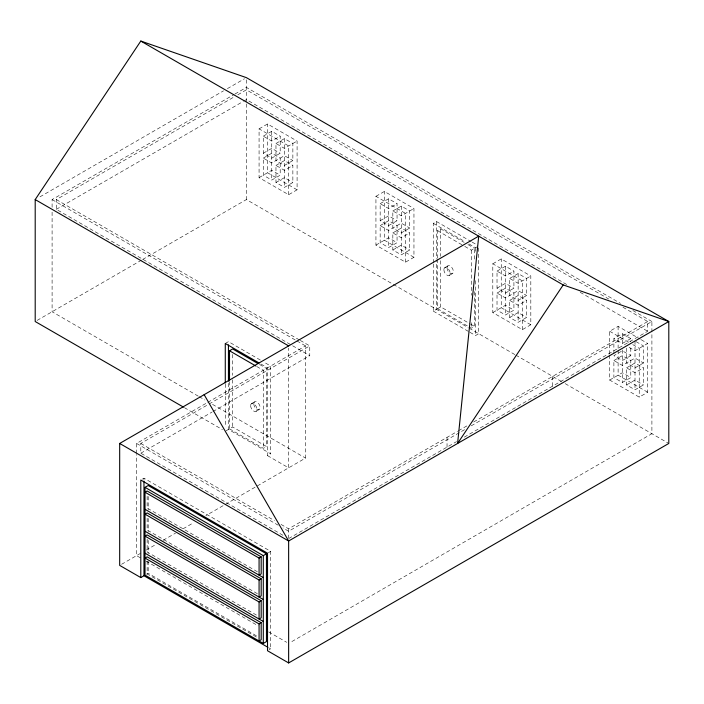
<?xml version="1.0" encoding="UTF-8"?>
<svg xmlns="http://www.w3.org/2000/svg" width="704" height="704" viewBox="0 0 704 704"><rect width="100%" height="100%" fill="white"/><g stroke="black" fill="none" stroke-linecap="round" stroke-linejoin="round"><path stroke-width="0.53" stroke-dasharray="3.52 2.64" d="M39.961 196.838L223.564 90.825M227.374 88.634L244.499 78.742M52.096 207.275L52.096 199.584L234.018 94.547M234.969 94.002L246.4 87.402L620.488 303.38M300.265 340.419L309.76 345.902L309.76 355.661L56.32 209.334L56.32 199.584L234.045 96.976M237.846 94.776L246.4 89.839L608.696 299.006M56.32 209.334L242.598 101.79M243.549 101.244L246.4 99.598L567.802 285.155M259.072 128.858L267.52 123.983L297.088 141.055L297.088 189.825L288.64 194.709L259.072 177.637L259.072 128.858L288.64 145.93L288.64 194.709M263.296 136.171L271.744 131.296L280.192 136.171L280.192 153.243L271.744 158.127L263.296 153.243L263.296 136.171L271.744 141.055L280.192 136.171M275.968 143.493L284.416 138.618L292.864 143.493L292.864 160.565L284.416 165.44L275.968 160.565L275.968 143.493L284.416 148.368L297.088 141.055M263.296 153.243L271.744 148.368L280.192 153.243M263.296 158.127L271.744 153.243L280.192 158.127L280.192 175.199L271.744 180.074L263.296 175.199L263.296 158.127L271.744 163.002L284.416 155.681L292.864 160.565M275.968 165.44L284.416 160.565L292.864 165.44L292.864 182.512L284.416 187.387L275.968 182.512L275.968 165.44L284.416 170.315L292.864 165.44M259.072 177.637L271.744 170.315L280.192 175.199M37.101 320.417L141.75 260.005M142.578 259.521L246.4 199.584L468.186 327.633M275.968 182.512L284.416 177.637L292.864 182.512M375.936 196.328L384.384 191.453L413.952 208.525L413.952 257.294L405.504 262.178L375.936 245.106L375.936 196.328L405.504 213.4L405.504 262.178M380.16 203.65L388.608 198.766L397.056 203.65L397.056 220.713L388.608 225.597L380.16 220.713L380.16 203.65L388.608 208.525L397.056 203.65M392.832 210.962L401.28 206.087L409.728 210.962L409.728 228.034L401.28 232.91L392.832 228.034L392.832 210.962L401.28 215.838L413.952 208.525M380.16 220.713L388.608 215.838L397.056 220.713M380.16 225.597L388.608 220.713L397.056 225.597L397.056 242.669L388.608 247.544L380.16 242.669L380.16 225.597L388.608 230.472L401.28 223.159L409.728 228.034M392.832 232.91L401.28 228.034L409.728 232.91L409.728 249.982L401.28 254.857L392.832 249.982L392.832 232.91L401.28 237.785L409.728 232.91M375.936 245.106L388.608 237.785L397.056 242.669M225.28 343.464L228.448 341.634L260.366 360.061M433.312 262.865L433.312 223.362L436.48 221.531L471.214 241.578M392.832 249.982L401.28 245.106L409.728 249.982M437.536 258.157L437.536 230.674L440.704 228.844L464.174 242.396M136.576 453.35L136.576 443.45L206.818 402.899M207.768 402.354L305.536 345.902L305.536 458.084L205.867 515.627M464.754 246.391L471.328 250.184L474.496 248.354L474.496 261.545M468.978 243.954L475.552 247.746L477.928 246.374M444.796 267.643L447.964 265.813M282.955 535.278L140.8 453.209L140.8 443.45L208.19 404.545M209.141 403.99L309.76 345.902M140.8 453.209L211.992 412.104M212.942 411.558L309.76 355.661M449.284 275.405L452.452 273.574M492.8 263.798L501.248 258.922L530.816 275.994L530.816 324.773L522.368 329.648L492.8 312.576L492.8 263.798L522.368 280.87L522.368 329.648M251.495 403.638L254.663 401.808M497.024 271.119L505.472 266.235L513.92 271.119L513.92 288.191L505.472 293.066L497.024 288.191L497.024 271.119L505.472 275.994L513.92 271.119M256.089 411.33L259.257 409.499M142.384 479.116L143.968 478.201L270.688 551.364L270.688 648.912L269.104 649.827M226.072 430.804L228.448 429.431L270.688 453.816L270.688 366.027L264.114 362.226M229.504 381.559L229.504 428.824L232.672 426.994L266.464 446.503L266.464 368.465L258.958 364.126M433.312 263.965L433.312 311.15L436.48 309.32L436.48 259.943M437.536 259.257L437.536 308.713L440.704 306.882L469.806 323.682M509.696 278.432L518.144 273.557L526.592 278.432L526.592 295.504L518.144 300.379L509.696 295.504L509.696 278.432L518.144 283.307L530.816 275.994M497.024 288.191L505.472 283.307L513.92 288.191M497.024 293.066L505.472 288.191L513.92 293.066L513.92 310.138L505.472 315.014L497.024 310.138L497.024 293.066L505.472 297.942L518.144 290.629L526.592 295.504M509.696 300.379L518.144 295.504L526.592 300.379L526.592 317.451L518.144 322.326L509.696 317.451L509.696 300.379L518.144 305.263L526.592 300.379M492.8 312.576L505.472 305.263L513.92 310.138M229.504 428.824L263.296 448.334L266.464 446.503M437.536 308.713L471.328 328.222L474.496 326.392L474.496 289.027M260.946 364.056L267.52 367.849L267.52 455.646L270.688 453.816M469.92 332.288L475.552 335.544L478.72 333.714L478.72 245.916M509.696 317.451L518.144 312.576L526.592 317.451M121.581 564.291L140.369 553.441M146.071 550.15L155.751 544.562M163.152 540.285L175.49 533.166M183.084 528.783L193.714 522.641M146.608 574.226L148.192 573.311L257.946 636.68M609.664 354.033L609.664 331.267L618.112 326.392L640.288 339.196M613.888 353.522L613.888 338.589L622.336 333.714L630.784 338.589L630.784 341.792M281.054 524.427L288.64 528.81L457.503 431.314M458.454 430.76L467.016 425.823M473.678 421.978L647.68 321.517L647.68 331.267L464.165 437.219M464.57 429.678L288.64 531.247L282.938 527.956M471.222 425.832L651.904 321.517L651.904 433.699L289.59 642.875M630.784 338.589L622.336 343.464L613.888 338.589M288.64 538.56L456.553 441.619M268.312 552.737L270.688 551.364M613.888 360.536L622.336 355.661L630.784 360.536L630.784 377.608L622.336 382.483L613.888 377.608L613.888 360.536L622.336 365.411L635.008 358.098L643.456 362.974L643.456 345.902L635.95 341.572M609.664 355.115L609.664 380.046L639.232 397.118L647.68 392.242L647.68 343.464L635.008 350.777L628.434 346.984M630.784 355.661L622.336 360.536L613.888 355.661L622.336 350.786L630.784 355.661L630.784 346.06M626.56 367.849L635.008 362.974L643.456 367.849L643.456 384.921L635.008 389.805L626.56 384.921L626.56 367.849L635.008 372.733L643.456 367.849M609.664 380.046L622.336 372.733L630.784 377.608M643.456 362.974L635.008 367.849L626.56 362.974L626.56 345.902M626.56 384.921L635.008 380.046L643.456 384.921M632.87 310.526L651.904 321.517M622.961 307.243L647.68 321.517M580.166 292.292L647.68 331.267M472.146 242.123L477.778 245.37M641.212 339.733L647.68 343.464M433.312 223.362L465.23 241.789M467.922 244.561L474.496 248.354M437.536 230.674L463.822 245.846M609.664 331.267L629.068 342.478M632.764 344.608L639.232 348.339L639.232 397.118M297.088 189.825L267.52 172.753L267.52 123.983M413.952 257.294L384.384 240.231L384.384 191.453M530.816 324.773L501.248 307.701L501.248 258.922M647.68 392.242L618.112 375.17L618.112 350.24M470.738 324.227L474.496 326.392M469.146 328.178L514.835 354.561M515.786 355.106L561.475 381.489M565.206 383.645L667.85 442.904M433.312 311.15L468.978 331.742M56.32 199.584L299.314 339.874M52.096 199.584L296.041 340.419M296.991 340.974L305.536 345.902M256.722 366.494L263.296 370.286L263.296 448.334M198.273 396.158L52.096 311.766L52.096 211.675M199.223 396.704L204.917 399.995M212.511 404.378L305.536 458.084M184.413 407.669L222.429 429.616M267.52 455.646L288.64 467.843L288.64 348.102M140.8 443.45L274.428 520.599M136.576 443.45L278.186 525.21M257.382 571.727L147.136 508.077L147.136 495.273M257.382 593.674L147.136 530.024L147.136 517.22M256.432 615.076L147.136 551.971L147.136 539.167M140.378 557.832L136.576 555.632L136.576 454.45M146.08 561.123L258.227 625.865M268.682 631.902L286.739 642.33M256.432 637.023L147.136 573.927L147.136 561.123M268.796 647.821L270.688 648.912M635.008 341.026L635.008 389.805M622.336 333.714L622.336 345.602M622.336 349.87L622.336 382.483M618.112 326.392L618.112 349.158M552.64 376.385L552.64 386.144M518.144 273.557L518.144 322.326M505.472 266.235L505.472 315.014M475.552 247.746L475.552 252.138M475.552 280.667L475.552 335.544M471.328 250.184L471.328 295.249M471.328 322.731L471.328 328.222M447.04 437.351L447.04 447.11M440.704 228.844L440.704 256.326M440.704 260.718L440.704 306.882M436.48 221.531L436.48 258.843M401.28 206.087L401.28 254.857M388.608 198.766L388.608 247.544M288.64 528.81L288.64 537.847M284.416 138.618L284.416 187.387M271.744 131.296L271.744 180.074M246.4 79.842L246.4 102.916M246.4 103.902L246.4 199.584M232.672 354.446L232.672 375.329M232.672 379.729L232.672 426.994M228.448 383.337L228.448 429.431M225.28 384.067L225.28 426.87M148.192 496.496L148.192 509.661M148.192 518.443L148.192 531.608M148.192 540.39L148.192 553.564M148.192 561.246L148.192 573.311M143.968 478.201L143.968 480.392M250.624 405.742A4.479 2.587 60 0 0 255.446 411.558A4.479 2.587 60 0 0 255.306 405.143A4.479 2.587 60 0 0 250.624 405.742M443.872 269.694A4.479 2.587 60 0 0 448.624 275.607A4.479 2.587 60 0 0 448.624 269.271A4.479 2.587 60 0 0 443.872 269.694M447.04 267.863A4.479 2.587 60 0 0 451.792 273.777A4.479 2.587 60 0 0 451.792 267.441A4.479 2.587 60 0 0 447.04 267.863M253.792 403.92A4.479 2.587 60 0 0 258.614 409.728A4.479 2.587 60 0 0 258.474 403.313A4.479 2.587 60 0 0 253.792 403.92"/><path stroke-width="1.06" d="M183.462 407.114L35.2 321.517L35.2 199.584L140.8 41.061L246.4 77.642L668.8 321.517L668.8 443.45L288.64 662.939L267.52 650.742L267.52 553.194L140.8 480.031L140.8 577.579L143.968 575.749L267.854 647.275M119.68 443.45L288.64 540.998L668.8 321.517L563.2 284.935L457.6 443.45L478.72 236.157L119.68 443.45L119.68 565.391L140.8 577.579M229.504 380.459L229.504 350.777L232.672 348.955L258.016 363.581M145.024 487.344L148.192 485.522L266.464 553.802L266.464 641.599L263.296 643.43L145.024 575.142L145.024 487.344L263.296 555.632L266.464 553.802M259.072 558.07L261.184 556.855L261.184 573.918L259.072 575.142L259.072 558.07L145.024 492.228L147.136 491.005L261.184 556.855M259.072 580.017L261.184 578.802L261.184 595.874L259.072 597.089L259.072 580.017L145.024 514.175L147.136 512.952L261.184 578.802M259.072 601.964L261.184 600.75L261.184 617.822L259.072 619.036L259.072 601.964L145.024 536.122L147.136 534.908L261.184 600.75M259.072 623.92L261.184 622.697L261.184 639.769L259.072 640.992L259.072 623.92L145.024 558.07L147.136 556.855L261.184 622.697M140.8 41.061L563.2 284.935M35.2 199.584L288.64 345.902M259.072 362.974L225.28 343.464L225.28 382.976M229.504 350.777L255.79 365.957M145.024 509.3L263.296 577.579M145.024 531.247L263.296 599.526M145.024 553.194L263.296 621.474M204.16 394.68L288.64 540.998L288.64 662.939M263.296 555.632L263.296 643.43M228.448 344.925L228.448 381.146M143.968 481.492L143.968 575.749"/></g></svg>
